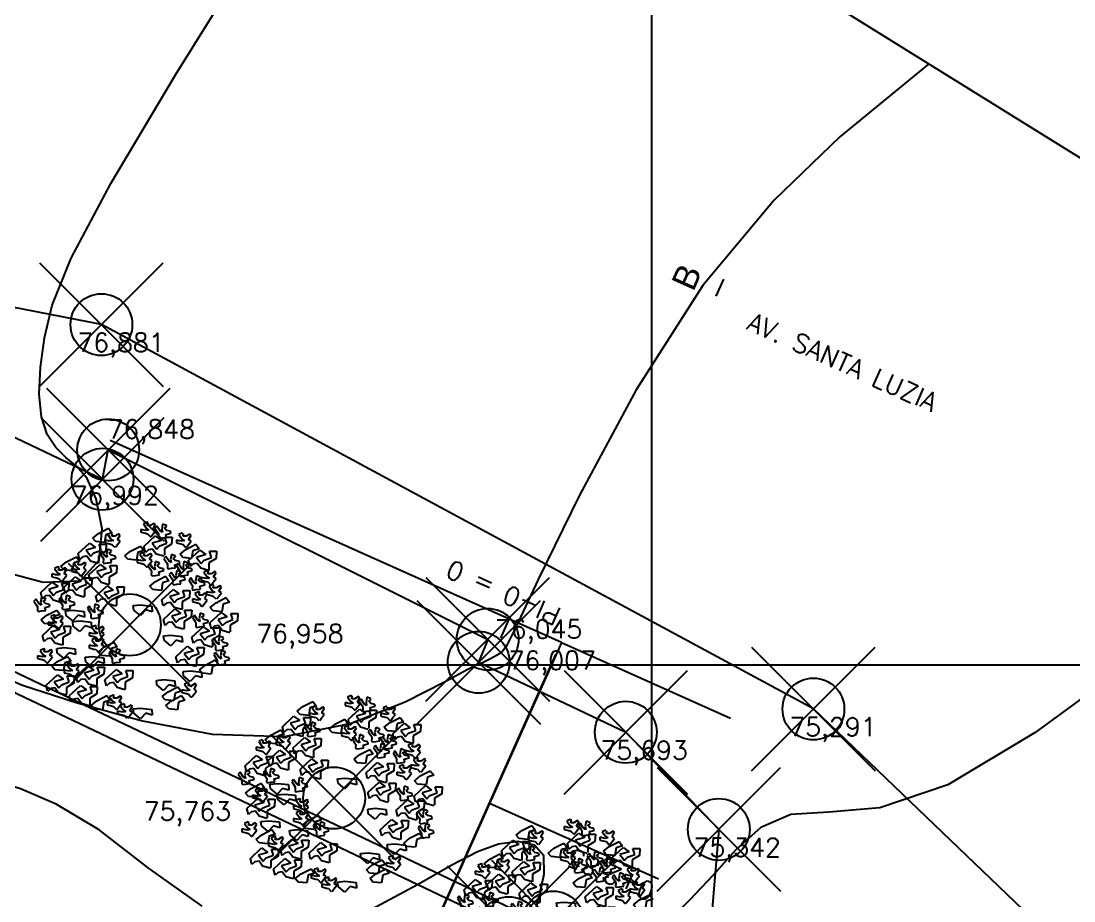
# Model space of a CAD drawing. Header units: inches. Extents: x 555647 to 1112117, y 8563097 to 17126483.
# Drawn here: x 555689.79 to 555706.83, y 8563256.18 to 8563270.42 of the extents above; entities that cross this region are included whole.
import ezdxf

# ---------------------------------------------------------------- set-up
doc = ezdxf.new("R2010")
doc.units = ezdxf.units.IN
doc.header["$MEASUREMENT"] = 0
doc.header["$PDMODE"] = 35
doc.header["$PDSIZE"] = -1
doc.linetypes.add('CENTER', pattern=[50.8, 31.75, -6.35, 6.35, -6.35])
doc.linetypes.add('CONTINUO', pattern=[0])
for name, color, linetype in [('_ALVENARIA', 7, 'CONTINUO'), ('_ARVORE', 7, 'CONTINUO'), ('_MF', 7, 'CONTINUO'), ('_MURO', 7, 'CONTINUO'), ('_PN', 7, 'CONTINUO'), ('ALVENARIA', 252, 'CONTINUO'), ('CurvasTG', 7, 'CONTINUO'), ('INDIC. CORTE', 3, 'CENTER'), ('MALHA', 8, 'Continuous'), ('MF', 6, 'CONTINUO'), ('MURO', 5, 'CONTINUO'), ('PN', 7, 'CONTINUO')]:
    doc.layers.add(name, color=color, linetype=linetype)
doc.styles.add('SIMPLEX', font='simplex.shx', dxfattribs={"height": 0.3})
doc.styles.add('SWIS', font='swissl.ttf')

# ---------------------------------------------------------------- blocks, each defined once
blk = doc.blocks.new('SIMB_PONTO')
at = {"color": 0}
blk.add_point((0, 0), dxfattribs=at)
for tag in ['desc:', 'cota:', 'pto:']:
    blk.add_attdef(tag, (0, 0), '', height=1)
blk = doc.blocks.new('SIMB_AMENDOEIRA')
at = {"color": 0, "linetype": 'Continuous', "flags": 128}
for points in [[(-0.506, 1.48), (-0.345, 1.563)], [(-0.345, 1.563), (-0.29, 1.49)], [(0.178, 1.543), (0.178, 1.499)], [(0.26, 1.526), (0.178, 1.543)], [(0.277, 1.659), (0.219, 1.632)], [(0.219, 1.632), (0.269, 1.561)], [(0.31, 1.535), (0.26, 1.526)], [(0.269, 1.561), (0.31, 1.535)], [(0.294, 1.65), (0.277, 1.659)], [(0.285, 1.606), (0.294, 1.65)], [(0.335, 1.606), (0.285, 1.606)], [(0.393, 1.641), (0.335, 1.606)], [(0.376, 1.552), (0.418, 1.623)], [(0.418, 1.526), (0.376, 1.552)], [(0.418, 1.623), (0.393, 1.641)], [(0.439, 1.597), (0.407, 1.565)], [(0.407, 1.565), (0.448, 1.5)], [(0.485, 1.525), (0.439, 1.597)], [(0.531, 1.63), (0.516, 1.545)], [(0.516, 1.545), (0.526, 1.497)], [(0.591, 1.608), (0.531, 1.63)], [(0.559, 1.564), (0.596, 1.59)], [(0.594, 1.529), (0.559, 1.564)], [(0.596, 1.59), (0.591, 1.608)], [(-0.6, 1.404), (-0.506, 1.48)], [(-0.552, 1.349), (-0.6, 1.404)], [(-0.391, 1.458), (-0.412, 1.334)], [(-0.316, 1.353), (-0.398, 1.371)], [(-0.398, 1.371), (-0.398, 1.326)], [(-0.29, 1.49), (-0.391, 1.458)], [(-0.299, 1.486), (-0.357, 1.459)], [(-0.357, 1.459), (-0.307, 1.388)], [(-0.307, 1.388), (-0.266, 1.362)], [(-0.282, 1.477), (-0.299, 1.486)], [(-0.291, 1.433), (-0.282, 1.477)], [(-0.241, 1.433), (-0.291, 1.433)], [(-0.183, 1.468), (-0.241, 1.433)], [(-0.2, 1.379), (-0.158, 1.451)], [(-0.158, 1.353), (-0.2, 1.379)], [(-0.158, 1.451), (-0.183, 1.468)], [(0.178, 1.499), (0.252, 1.481)], [(0.229, 1.27), (0.411, 1.438)], [(0.252, 1.481), (0.285, 1.472)], [(0.285, 1.472), (0.327, 1.428)], [(0.327, 1.428), (0.343, 1.428)], [(0.343, 1.428), (0.376, 1.472)], [(0.51, 1.367), (0.361, 1.323)], [(0.376, 1.472), (0.418, 1.526)], [(0.411, 1.438), (0.51, 1.367)], [(0.448, 1.5), (0.465, 1.47)], [(0.465, 1.47), (0.463, 1.41)], [(0.463, 1.41), (0.474, 1.398)], [(0.474, 1.398), (0.529, 1.406)], [(0.526, 1.497), (0.485, 1.525)], [(0.529, 1.406), (0.596, 1.414)], [(0.601, 1.323), (0.568, 1.42)], [(0.568, 1.42), (0.684, 1.42)], [(0.585, 1.462), (0.665, 1.483)], [(0.596, 1.414), (0.585, 1.462)], [(0.66, 1.513), (0.594, 1.529)], [(0.665, 1.483), (0.66, 1.513)], [(0.684, 1.42), (0.676, 1.305)], [(0.754, 1.371), (0.754, 1.326)], [(0.836, 1.353), (0.754, 1.371)], [(0.853, 1.486), (0.795, 1.459)], [(0.795, 1.459), (0.845, 1.388)], [(0.845, 1.388), (0.886, 1.362)], [(0.861, 1.433), (0.87, 1.477)], [(0.911, 1.433), (0.861, 1.433)], [(0.969, 1.468), (0.911, 1.433)], [(0.952, 1.379), (0.994, 1.451)], [(0.994, 1.353), (0.952, 1.379)], [(0.994, 1.451), (0.969, 1.468)], [(-0.837, 1.154), (-0.655, 1.323)], [(-0.556, 1.252), (-0.705, 1.208)], [(-0.705, 1.208), (-0.63, 1.11)], [(-0.655, 1.323), (-0.556, 1.252)], [(-0.58, 1.163), (-0.464, 1.208)], [(-0.412, 1.334), (-0.552, 1.349)], [(-0.464, 1.208), (-0.498, 1.305)], [(-0.498, 1.305), (-0.382, 1.305)], [(-0.454, 1.193), (-0.485, 1.162)], [(-0.408, 1.122), (-0.454, 1.193)], [(-0.398, 1.326), (-0.324, 1.309)], [(-0.382, 1.305), (-0.39, 1.19)], [(-0.362, 1.227), (-0.377, 1.141)], [(-0.302, 1.205), (-0.362, 1.227)], [(-0.324, 1.309), (-0.291, 1.3)], [(-0.266, 1.362), (-0.316, 1.353)], [(-0.297, 1.187), (-0.302, 1.205)], [(-0.291, 1.3), (-0.249, 1.255)], [(-0.233, 1.255), (-0.2, 1.3)], [(-0.2, 1.3), (-0.158, 1.353)], [(0.013, 1.192), (0.173, 1.275)], [(0.229, 1.202), (0.128, 1.17)], [(0.173, 1.275), (0.229, 1.202)], [(0.253, 1.172), (0.229, 1.27)], [(0.303, 1.216), (0.253, 1.172)], [(0.369, 1.225), (0.303, 1.216)], [(0.361, 1.323), (0.435, 1.225)], [(0.427, 1.145), (0.369, 1.225)], [(0.435, 1.225), (0.485, 1.279)], [(0.485, 1.279), (0.601, 1.323)], [(0.676, 1.305), (0.56, 1.234)], [(0.56, 1.234), (0.56, 1.128)], [(0.754, 1.326), (0.828, 1.309)], [(0.812, 1.144), (0.906, 1.221)], [(0.828, 1.309), (0.861, 1.3)], [(0.886, 1.362), (0.836, 1.353)], [(0.861, 1.3), (0.903, 1.255)], [(0.903, 1.255), (0.919, 1.255)], [(0.906, 1.221), (1.066, 1.304)], [(0.919, 1.255), (0.952, 1.3)], [(0.949, 1.039), (1.131, 1.208)], [(0.952, 1.3), (0.994, 1.353)], [(1.021, 1.199), (1, 1.075)], [(1.121, 1.231), (1.021, 1.199)], [(1.066, 1.304), (1.121, 1.231)], [(1.131, 1.208), (1.23, 1.137)], [(-1.024, 1.019), (-0.864, 1.102)], [(-0.808, 1.029), (-0.909, 0.997)], [(-0.846, 1.025), (-0.904, 0.998)], [(-0.864, 1.102), (-0.808, 1.029)], [(-0.83, 1.016), (-0.846, 1.025)], [(-0.812, 1.057), (-0.837, 1.154)], [(-0.763, 1.101), (-0.812, 1.057)], [(-0.696, 1.11), (-0.763, 1.101)], [(-0.638, 1.03), (-0.696, 1.11)], [(-0.514, 0.995), (-0.638, 1.03)], [(-0.63, 1.11), (-0.58, 1.163)], [(-0.39, 1.19), (-0.506, 1.119)], [(-0.506, 1.119), (-0.506, 1.013)], [(-0.485, 1.162), (-0.445, 1.097)], [(-0.445, 1.097), (-0.428, 1.067)], [(-0.428, 1.067), (-0.43, 1.006)], [(-0.367, 1.093), (-0.408, 1.122)], [(-0.377, 1.141), (-0.367, 1.093)], [(-0.334, 1.161), (-0.297, 1.187)], [(-0.299, 1.126), (-0.334, 1.161)], [(-0.307, 1.059), (-0.228, 1.08)], [(-0.297, 1.011), (-0.307, 1.059)], [(-0.233, 1.11), (-0.299, 1.126)], [(-0.228, 1.08), (-0.233, 1.11)], [(-0.081, 1.116), (0.013, 1.192)], [(-0.034, 1.061), (-0.081, 1.116)], [(0.107, 1.046), (-0.034, 1.061)], [(0.128, 1.17), (0.107, 1.046)], [(0.12, 1.054), (0.12, 1.01)], [(0.203, 1.036), (0.12, 1.054)], [(0.22, 1.169), (0.162, 1.142)], [(0.162, 1.142), (0.211, 1.072)], [(0.253, 1.045), (0.203, 1.036)], [(0.211, 1.072), (0.253, 1.045)], [(0.236, 1.16), (0.22, 1.169)], [(0.228, 1.116), (0.236, 1.16)], [(0.277, 1.116), (0.228, 1.116)], [(0.335, 1.151), (0.277, 1.116)], [(0.319, 1.063), (0.36, 1.134)], [(0.36, 1.036), (0.319, 1.063)], [(0.319, 0.983), (0.36, 1.036)], [(0.36, 1.134), (0.335, 1.151)], [(0.416, 1.025), (0.401, 0.94)], [(0.475, 1.003), (0.416, 1.025)], [(0.551, 1.11), (0.427, 1.145)], [(0.583, 1.107), (0.551, 1.076)], [(0.551, 1.076), (0.592, 1.01)], [(0.629, 1.036), (0.583, 1.107)], [(0.67, 1.007), (0.629, 1.036)], [(0.675, 1.14), (0.66, 1.055)], [(0.66, 1.055), (0.67, 1.007)], [(0.735, 1.118), (0.675, 1.14)], [(0.703, 1.075), (0.74, 1.1)], [(0.738, 1.04), (0.703, 1.075)], [(0.74, 1.1), (0.735, 1.118)], [(0.804, 1.024), (0.738, 1.04)], [(0.809, 0.994), (0.804, 1.024)], [(0.859, 1.089), (0.812, 1.144)], [(1, 1.075), (0.859, 1.089)], [(0.876, 1.025), (0.861, 0.94)], [(0.936, 1.003), (0.876, 1.025)], [(0.973, 0.942), (0.949, 1.039)], [(1.23, 1.137), (1.081, 1.092)], [(1.081, 1.092), (1.155, 0.995)], [(1.155, 0.995), (1.205, 1.048)], [(1.205, 1.048), (1.321, 1.092)], [(1.396, 1.075), (1.28, 1.004)], [(1.321, 1.092), (1.288, 1.19)], [(1.288, 1.19), (1.404, 1.19)], [(1.404, 1.19), (1.396, 1.075)], [(-1.163, 0.939), (-1.221, 0.912)], [(-1.221, 0.912), (-1.171, 0.841)], [(-1.146, 0.93), (-1.163, 0.939)], [(-1.155, 0.886), (-1.146, 0.93)], [(-1.105, 0.886), (-1.155, 0.886)], [(-1.118, 0.943), (-1.024, 1.019)], [(-1.07, 0.888), (-1.118, 0.943)], [(-1.047, 0.921), (-1.105, 0.886)], [(-0.93, 0.874), (-1.07, 0.888)], [(-1.064, 0.832), (-1.022, 0.903)], [(-1.022, 0.903), (-1.047, 0.921)], [(-0.945, 0.91), (-0.945, 0.866)], [(-0.863, 0.892), (-0.945, 0.91)], [(-0.945, 0.866), (-0.871, 0.848)], [(-0.909, 0.997), (-0.93, 0.874)], [(-0.904, 0.998), (-0.854, 0.928)], [(-0.813, 0.901), (-0.863, 0.892)], [(-0.854, 0.928), (-0.813, 0.901)], [(-0.838, 0.972), (-0.83, 1.016)], [(-0.788, 0.972), (-0.838, 0.972)], [(-0.73, 1.007), (-0.788, 0.972)], [(-0.747, 0.919), (-0.705, 0.99)], [(-0.705, 0.892), (-0.747, 0.919)], [(-0.747, 0.839), (-0.705, 0.892)], [(-0.705, 0.99), (-0.73, 1.007)], [(-0.664, 0.809), (-0.482, 0.977)], [(-0.383, 0.906), (-0.532, 0.862)], [(-0.532, 0.862), (-0.457, 0.764)], [(-0.506, 1.013), (-0.514, 0.995)], [(-0.482, 0.977), (-0.383, 0.906)], [(-0.43, 1.006), (-0.419, 0.995)], [(-0.419, 0.995), (-0.364, 1.003)], [(-0.408, 0.818), (-0.292, 0.862)], [(-0.364, 1.003), (-0.297, 1.011)], [(-0.292, 0.862), (-0.325, 0.96)], [(-0.325, 0.96), (-0.209, 0.96)], [(-0.209, 0.96), (-0.217, 0.844)], [(0.12, 1.01), (0.195, 0.992)], [(0.195, 0.992), (0.228, 0.983)], [(0.228, 0.983), (0.269, 0.938)], [(0.269, 0.938), (0.286, 0.938)], [(0.286, 0.938), (0.319, 0.983)], [(0.324, 0.992), (0.292, 0.96)], [(0.292, 0.96), (0.332, 0.895)], [(0.369, 0.921), (0.324, 0.992)], [(0.332, 0.895), (0.349, 0.865)], [(0.349, 0.865), (0.347, 0.805)], [(0.411, 0.892), (0.369, 0.921)], [(0.401, 0.94), (0.411, 0.892)], [(0.444, 0.96), (0.481, 0.985)], [(0.479, 0.924), (0.444, 0.96)], [(0.47, 0.857), (0.55, 0.878)], [(0.481, 0.809), (0.47, 0.857)], [(0.481, 0.985), (0.475, 1.003)], [(0.545, 0.908), (0.479, 0.924)], [(0.55, 0.878), (0.545, 0.908)], [(0.592, 1.01), (0.609, 0.981)], [(0.609, 0.981), (0.607, 0.92)], [(0.607, 0.92), (0.618, 0.908)], [(0.618, 0.908), (0.673, 0.916)], [(0.673, 0.916), (0.74, 0.925)], [(0.729, 0.973), (0.809, 0.994)], [(0.74, 0.925), (0.729, 0.973)], [(0.761, 0.881), (0.746, 0.796)], [(0.784, 0.992), (0.753, 0.96)], [(0.753, 0.96), (0.793, 0.895)], [(0.821, 0.859), (0.761, 0.881)], [(0.83, 0.921), (0.784, 0.992)], [(0.793, 0.895), (0.81, 0.865)], [(0.81, 0.865), (0.808, 0.805)], [(0.826, 0.841), (0.821, 0.859)], [(0.872, 0.892), (0.83, 0.921)], [(0.861, 0.94), (0.872, 0.892)], [(0.904, 0.96), (0.942, 0.985)], [(0.94, 0.924), (0.904, 0.96)], [(0.931, 0.857), (1.011, 0.878)], [(0.942, 0.809), (0.931, 0.857)], [(0.942, 0.985), (0.936, 1.003)], [(1.006, 0.908), (0.94, 0.924)], [(1.023, 0.986), (0.973, 0.942)], [(1.011, 0.878), (1.006, 0.908)], [(1.089, 0.995), (1.023, 0.986)], [(1.147, 0.915), (1.089, 0.995)], [(1.271, 0.88), (1.147, 0.915)], [(1.256, 0.881), (1.198, 0.854)], [(1.198, 0.854), (1.248, 0.784)], [(1.273, 0.872), (1.256, 0.881)], [(1.264, 0.828), (1.273, 0.872)], [(1.28, 0.897), (1.271, 0.88)], [(1.28, 1.004), (1.28, 0.897)], [(1.372, 0.863), (1.314, 0.828)], [(1.397, 0.846), (1.372, 0.863)], [(-1.442, 0.521), (-1.26, 0.689)], [(-1.262, 0.823), (-1.262, 0.779)], [(-1.18, 0.806), (-1.262, 0.823)], [(-1.262, 0.779), (-1.188, 0.761)], [(-1.26, 0.689), (-1.16, 0.618)], [(-1.188, 0.761), (-1.155, 0.752)], [(-1.13, 0.815), (-1.18, 0.806)], [(-1.171, 0.841), (-1.13, 0.815)], [(-1.155, 0.752), (-1.113, 0.708)], [(-1.113, 0.708), (-1.097, 0.708)], [(-1.097, 0.708), (-1.064, 0.752)], [(-1.067, 0.607), (-0.885, 0.776)], [(-1.022, 0.806), (-1.064, 0.832)], [(-1.064, 0.752), (-1.022, 0.806)], [(-0.786, 0.705), (-0.935, 0.66)], [(-0.885, 0.776), (-0.786, 0.705)], [(-0.871, 0.848), (-0.838, 0.839)], [(-0.838, 0.839), (-0.796, 0.794)], [(-0.796, 0.794), (-0.78, 0.794)], [(-0.78, 0.794), (-0.747, 0.839)], [(-0.695, 0.66), (-0.728, 0.758)], [(-0.728, 0.758), (-0.612, 0.758)], [(-0.639, 0.711), (-0.664, 0.809)], [(-0.59, 0.756), (-0.639, 0.711)], [(-0.612, 0.758), (-0.62, 0.643)], [(-0.523, 0.764), (-0.59, 0.756)], [(-0.465, 0.685), (-0.523, 0.764)], [(-0.341, 0.649), (-0.465, 0.685)], [(-0.457, 0.764), (-0.408, 0.818)], [(-0.217, 0.844), (-0.333, 0.773)], [(-0.333, 0.773), (-0.333, 0.667)], [(0.322, 0.626), (0.416, 0.702)], [(0.347, 0.805), (0.359, 0.793)], [(0.359, 0.793), (0.414, 0.801)], [(0.414, 0.801), (0.481, 0.809)], [(0.416, 0.702), (0.576, 0.785)], [(0.632, 0.712), (0.531, 0.68)], [(0.576, 0.785), (0.632, 0.712)], [(0.669, 0.848), (0.638, 0.816)], [(0.638, 0.816), (0.678, 0.751)], [(0.715, 0.777), (0.669, 0.848)], [(0.678, 0.751), (0.695, 0.721)], [(0.695, 0.721), (0.693, 0.661)], [(0.757, 0.748), (0.715, 0.777)], [(0.746, 0.796), (0.757, 0.748)], [(0.789, 0.816), (0.826, 0.841)], [(0.824, 0.78), (0.789, 0.816)], [(0.808, 0.805), (0.82, 0.793)], [(0.816, 0.713), (0.895, 0.734)], [(0.826, 0.665), (0.816, 0.713)], [(0.82, 0.793), (0.875, 0.801)], [(0.89, 0.764), (0.824, 0.78)], [(0.875, 0.801), (0.942, 0.809)], [(0.895, 0.734), (0.89, 0.764)], [(0.986, 0.761), (0.955, 0.73)], [(0.955, 0.73), (0.995, 0.665)], [(1.032, 0.69), (0.986, 0.761)], [(1.073, 0.661), (1.032, 0.69)], [(1.078, 0.795), (1.063, 0.709)], [(1.063, 0.709), (1.073, 0.661)], [(1.138, 0.773), (1.078, 0.795)], [(1.106, 0.729), (1.143, 0.755)], [(1.141, 0.694), (1.106, 0.729)], [(1.143, 0.755), (1.138, 0.773)], [(1.207, 0.678), (1.141, 0.694)], [(1.157, 0.766), (1.157, 0.722)], [(1.24, 0.748), (1.157, 0.766)], [(1.157, 0.722), (1.231, 0.704)], [(1.231, 0.704), (1.264, 0.695)], [(1.289, 0.757), (1.24, 0.748)], [(1.248, 0.784), (1.289, 0.757)], [(1.314, 0.828), (1.264, 0.828)], [(1.264, 0.695), (1.306, 0.65)], [(1.322, 0.65), (1.356, 0.695)], [(1.356, 0.775), (1.397, 0.846)], [(1.397, 0.748), (1.356, 0.775)], [(1.356, 0.695), (1.397, 0.748)], [(-1.417, 0.423), (-1.442, 0.521)], [(-1.16, 0.618), (-1.309, 0.574)], [(-1.309, 0.574), (-1.235, 0.476)], [(-1.235, 0.476), (-1.185, 0.53)], [(-1.185, 0.53), (-1.069, 0.574)], [(-0.995, 0.556), (-1.111, 0.485)], [(-1.102, 0.672), (-0.987, 0.672)], [(-1.069, 0.574), (-1.102, 0.672)], [(-1.043, 0.51), (-1.067, 0.607)], [(-0.993, 0.554), (-1.043, 0.51)], [(-0.987, 0.672), (-0.995, 0.556)], [(-0.927, 0.563), (-0.993, 0.554)], [(-0.935, 0.66), (-0.861, 0.563)], [(-0.869, 0.483), (-0.927, 0.563)], [(-0.861, 0.563), (-0.811, 0.616)], [(-0.811, 0.616), (-0.695, 0.66)], [(-0.62, 0.643), (-0.736, 0.572)], [(-0.736, 0.572), (-0.736, 0.465)], [(-0.549, 0.463), (-0.367, 0.632)], [(-0.268, 0.561), (-0.417, 0.516)], [(-0.417, 0.516), (-0.342, 0.419)], [(-0.367, 0.632), (-0.268, 0.561)], [(-0.333, 0.667), (-0.341, 0.649)], [(-0.292, 0.472), (-0.176, 0.516)], [(-0.176, 0.516), (-0.21, 0.614)], [(-0.21, 0.614), (-0.094, 0.614)], [(-0.094, 0.614), (-0.102, 0.499)], [(0.37, 0.571), (0.322, 0.626)], [(0.51, 0.557), (0.37, 0.571)], [(0.531, 0.68), (0.51, 0.557)], [(0.517, 0.406), (0.699, 0.574)], [(0.693, 0.661), (0.705, 0.649)], [(0.699, 0.574), (0.798, 0.503)], [(0.705, 0.649), (0.759, 0.657)], [(0.759, 0.657), (0.826, 0.665)], [(0.856, 0.556), (0.972, 0.556)], [(0.889, 0.459), (0.856, 0.556)], [(0.972, 0.556), (0.964, 0.441)], [(0.995, 0.665), (1.012, 0.635)], [(1.012, 0.635), (1.01, 0.574)], [(1.01, 0.574), (1.021, 0.563)], [(1.021, 0.563), (1.076, 0.571)], [(1.112, 0.536), (1.054, 0.509)], [(1.076, 0.571), (1.143, 0.579)], [(1.129, 0.527), (1.112, 0.536)], [(1.12, 0.482), (1.129, 0.527)], [(1.133, 0.627), (1.212, 0.648)], [(1.143, 0.579), (1.133, 0.627)], [(1.228, 0.518), (1.17, 0.482)], [(1.212, 0.648), (1.207, 0.678)], [(1.253, 0.5), (1.228, 0.518)], [(1.243, 0.535), (1.243, 0.491)], [(1.326, 0.518), (1.243, 0.535)], [(1.343, 0.651), (1.285, 0.624)], [(1.285, 0.624), (1.334, 0.553)], [(1.306, 0.65), (1.322, 0.65)], [(1.376, 0.527), (1.326, 0.518)], [(1.334, 0.553), (1.376, 0.527)], [(1.359, 0.642), (1.343, 0.651)], [(1.351, 0.598), (1.359, 0.642)], [(1.401, 0.598), (1.351, 0.598)], [(1.459, 0.633), (1.401, 0.598)], [(1.442, 0.544), (1.483, 0.615)], [(1.483, 0.518), (1.442, 0.544)], [(1.442, 0.464), (1.483, 0.518)], [(1.483, 0.615), (1.459, 0.633)], [(-1.52, 0.416), (-1.551, 0.384)], [(-1.551, 0.384), (-1.511, 0.319)], [(-1.474, 0.345), (-1.52, 0.416)], [(-1.432, 0.316), (-1.474, 0.345)], [(-1.428, 0.449), (-1.443, 0.364)], [(-1.443, 0.364), (-1.432, 0.316)], [(-1.368, 0.427), (-1.428, 0.449)], [(-1.367, 0.468), (-1.417, 0.423)], [(-1.4, 0.384), (-1.362, 0.409)], [(-1.364, 0.348), (-1.4, 0.384)], [(-1.362, 0.409), (-1.368, 0.427)], [(-1.301, 0.476), (-1.367, 0.468)], [(-1.298, 0.332), (-1.364, 0.348)], [(-1.243, 0.397), (-1.301, 0.476)], [(-1.119, 0.361), (-1.243, 0.397)], [(-1.116, 0.445), (-1.148, 0.413)], [(-1.148, 0.413), (-1.108, 0.348)], [(-1.111, 0.379), (-1.119, 0.361)], [(-1.071, 0.373), (-1.116, 0.445)], [(-1.111, 0.485), (-1.111, 0.379)], [(-1.108, 0.348), (-1.091, 0.318)], [(-1.029, 0.345), (-1.071, 0.373)], [(-1.024, 0.478), (-1.039, 0.393)], [(-1.039, 0.393), (-1.029, 0.345)], [(-0.965, 0.456), (-1.024, 0.478)], [(-0.996, 0.412), (-0.959, 0.438)], [(-0.961, 0.377), (-0.996, 0.412)], [(-0.959, 0.438), (-0.965, 0.456)], [(-0.895, 0.361), (-0.961, 0.377)], [(-0.89, 0.331), (-0.895, 0.361)], [(-0.745, 0.448), (-0.869, 0.483)], [(-0.736, 0.465), (-0.745, 0.448)], [(-0.524, 0.366), (-0.549, 0.463)], [(-0.475, 0.41), (-0.524, 0.366)], [(-0.408, 0.419), (-0.475, 0.41)], [(-0.35, 0.339), (-0.408, 0.419)], [(-0.342, 0.419), (-0.292, 0.472)], [(-0.102, 0.499), (-0.218, 0.428)], [(-0.218, 0.428), (-0.218, 0.321)], [(0.541, 0.308), (0.517, 0.406)], [(0.591, 0.352), (0.541, 0.308)], [(0.657, 0.361), (0.591, 0.352)], [(0.798, 0.503), (0.649, 0.459)], [(0.649, 0.459), (0.723, 0.361)], [(0.715, 0.281), (0.657, 0.361)], [(0.723, 0.361), (0.773, 0.415)], [(0.773, 0.415), (0.889, 0.459)], [(0.964, 0.441), (0.848, 0.37)], [(0.848, 0.37), (0.848, 0.264)], [(1.013, 0.42), (1.013, 0.376)], [(1.096, 0.402), (1.013, 0.42)], [(1.013, 0.376), (1.087, 0.358)], [(1.054, 0.509), (1.104, 0.438)], [(1.087, 0.358), (1.12, 0.349)], [(1.145, 0.411), (1.096, 0.402)], [(1.104, 0.438), (1.145, 0.411)], [(1.17, 0.482), (1.12, 0.482)], [(1.12, 0.349), (1.162, 0.305)], [(1.178, 0.305), (1.212, 0.349)], [(1.212, 0.429), (1.253, 0.5)], [(1.253, 0.402), (1.212, 0.429)], [(1.212, 0.349), (1.253, 0.402)], [(1.243, 0.491), (1.318, 0.473)], [(1.301, 0.28), (1.395, 0.357)], [(1.318, 0.473), (1.351, 0.464)], [(1.351, 0.464), (1.392, 0.42)], [(1.395, 0.357), (1.556, 0.44)], [(1.409, 0.42), (1.442, 0.464)], [(1.611, 0.367), (1.51, 0.335)], [(1.556, 0.44), (1.611, 0.367)], [(-1.511, 0.319), (-1.494, 0.289)], [(-1.494, 0.289), (-1.496, 0.229)], [(-1.496, 0.229), (-1.484, 0.217)], [(-1.484, 0.217), (-1.429, 0.225)], [(-1.429, 0.225), (-1.362, 0.233)], [(-1.373, 0.281), (-1.293, 0.302)], [(-1.362, 0.233), (-1.373, 0.281)], [(-1.341, 0.155), (-1.18, 0.238)], [(-1.293, 0.302), (-1.298, 0.332)], [(-1.18, 0.238), (-1.125, 0.165)], [(-1.091, 0.318), (-1.093, 0.258)], [(-1.093, 0.258), (-1.081, 0.246)], [(-1.081, 0.246), (-1.026, 0.254)], [(-1.04, 0.225), (-0.919, 0.237)], [(-1.031, 0.153), (-1.04, 0.225)], [(-1.026, 0.254), (-0.959, 0.262)], [(-0.97, 0.31), (-0.89, 0.331)], [(-0.959, 0.262), (-0.97, 0.31)], [(-0.919, 0.237), (-0.74, 0.217)], [(-0.74, 0.217), (-0.734, 0.125)], [(-0.656, 0.301), (-0.687, 0.269)], [(-0.687, 0.269), (-0.647, 0.204)], [(-0.61, 0.229), (-0.656, 0.301)], [(-0.647, 0.204), (-0.63, 0.174)], [(-0.63, 0.174), (-0.632, 0.114)], [(-0.568, 0.201), (-0.61, 0.229)], [(-0.564, 0.334), (-0.579, 0.249)], [(-0.579, 0.249), (-0.568, 0.201)], [(-0.504, 0.312), (-0.564, 0.334)], [(-0.536, 0.268), (-0.498, 0.294)], [(-0.5, 0.233), (-0.536, 0.268)], [(-0.509, 0.166), (-0.429, 0.187)], [(-0.498, 0.294), (-0.504, 0.312)], [(-0.434, 0.217), (-0.5, 0.233)], [(-0.429, 0.187), (-0.434, 0.217)], [(-0.226, 0.304), (-0.35, 0.339)], [(-0.218, 0.321), (-0.226, 0.304)], [(0.054, 0.312), (0.175, 0.323)], [(0.064, 0.24), (0.054, 0.312)], [(0.172, 0.15), (0.064, 0.24)], [(0.259, 0.241), (0.172, 0.15)], [(0.175, 0.323), (0.354, 0.303)], [(0.36, 0.212), (0.259, 0.241)], [(0.354, 0.303), (0.36, 0.212)], [(0.545, 0.089), (0.728, 0.257)], [(0.827, 0.186), (0.678, 0.142)], [(0.839, 0.246), (0.715, 0.281)], [(0.728, 0.257), (0.827, 0.186)], [(0.848, 0.264), (0.839, 0.246)], [(0.918, 0.142), (0.885, 0.24)], [(0.885, 0.24), (1.001, 0.24)], [(1.001, 0.24), (0.992, 0.124)], [(1.136, 0.19), (1.121, 0.105)], [(1.195, 0.168), (1.136, 0.19)], [(1.162, 0.305), (1.178, 0.305)], [(1.294, 0.031), (1.476, 0.2)], [(1.349, 0.225), (1.301, 0.28)], [(1.489, 0.211), (1.349, 0.225)], [(1.476, 0.2), (1.576, 0.129)], [(1.51, 0.335), (1.489, 0.211)], [(1.667, 0.084), (1.634, 0.182)], [(1.634, 0.182), (1.749, 0.182)], [(1.749, 0.182), (1.741, 0.067)], [(-1.435, 0.079), (-1.341, 0.155)], [(-1.387, 0.024), (-1.435, 0.079)], [(-1.247, 0.01), (-1.387, 0.024)], [(-1.32, 0.046), (-1.32, 0.002)], [(-1.237, 0.028), (-1.32, 0.046)], [(-1.32, 0.002), (-1.245, -0.016)], [(-1.22, 0.161), (-1.278, 0.134)], [(-1.278, 0.134), (-1.229, 0.064)], [(-1.226, 0.133), (-1.247, 0.01)], [(-1.187, 0.037), (-1.237, 0.028)], [(-1.229, 0.064), (-1.187, 0.037)], [(-1.125, 0.165), (-1.226, 0.133)], [(-1.204, 0.152), (-1.22, 0.161)], [(-1.212, 0.108), (-1.204, 0.152)], [(-1.163, 0.108), (-1.212, 0.108)], [(-1.105, 0.143), (-1.163, 0.108)], [(-1.121, 0.055), (-1.08, 0.126)], [(-1.08, 0.028), (-1.121, 0.055)], [(-1.121, -0.025), (-1.08, 0.028)], [(-1.08, 0.126), (-1.105, 0.143)], [(-0.922, 0.063), (-1.031, 0.153)], [(-0.925, 0.052), (-0.804, 0.064)], [(-0.916, -0.02), (-0.925, 0.052)], [(-0.836, 0.155), (-0.922, 0.063)], [(-0.734, 0.125), (-0.836, 0.155)], [(-0.804, 0.064), (-0.625, 0.044)], [(-0.632, 0.114), (-0.62, 0.102)], [(-0.625, 0.044), (-0.619, -0.048)], [(-0.62, 0.102), (-0.565, 0.11)], [(-0.565, 0.11), (-0.498, 0.118)], [(-0.498, 0.118), (-0.509, 0.166)], [(0.57, -0.009), (0.545, 0.089)], [(0.62, 0.036), (0.57, -0.009)], [(0.686, 0.044), (0.62, 0.036)], [(0.678, 0.142), (0.752, 0.044)], [(0.744, -0.035), (0.686, 0.044)], [(0.752, 0.044), (0.802, 0.098)], [(0.802, 0.098), (0.918, 0.142)], [(0.992, 0.124), (0.877, 0.053)], [(0.877, 0.053), (0.877, -0.053)], [(1.044, 0.157), (1.012, 0.125)], [(1.012, 0.125), (1.052, 0.06)], [(1.089, 0.085), (1.044, 0.157)], [(1.052, 0.06), (1.069, 0.03)], [(1.069, 0.03), (1.067, -0.03)], [(1.131, 0.057), (1.089, 0.085)], [(1.121, 0.105), (1.131, 0.057)], [(1.164, 0.124), (1.201, 0.15)], [(1.199, 0.089), (1.164, 0.124)], [(1.19, 0.022), (1.27, 0.043)], [(1.201, -0.026), (1.19, 0.022)], [(1.201, 0.15), (1.195, 0.168)], [(1.265, 0.073), (1.199, 0.089)], [(1.27, 0.043), (1.265, 0.073)], [(1.319, -0.066), (1.294, 0.031)], [(1.576, 0.129), (1.427, 0.084)], [(1.427, 0.084), (1.501, -0.013)], [(1.501, -0.013), (1.551, 0.04)], [(1.551, 0.04), (1.667, 0.084)], [(1.741, 0.067), (1.625, -0.004)], [(-1.413, -0.17), (-1.231, -0.002)], [(-1.388, -0.268), (-1.413, -0.17)], [(-1.132, -0.073), (-1.281, -0.117)], [(-1.281, -0.117), (-1.206, -0.215)], [(-1.245, -0.016), (-1.212, -0.025)], [(-1.231, -0.002), (-1.132, -0.073)], [(-1.212, -0.025), (-1.171, -0.07)], [(-1.206, -0.215), (-1.156, -0.161)], [(-1.171, -0.07), (-1.154, -0.07)], [(-1.156, -0.161), (-1.04, -0.117)], [(-1.154, -0.07), (-1.121, -0.025)], [(-0.966, -0.135), (-1.082, -0.206)], [(-1.04, -0.117), (-1.074, -0.02)], [(-1.074, -0.02), (-0.958, -0.02)], [(-0.958, -0.02), (-0.966, -0.135)], [(-0.807, -0.109), (-0.916, -0.02)], [(-0.721, -0.018), (-0.807, -0.109)], [(-0.619, -0.048), (-0.721, -0.018)], [(-0.575, -0.145), (-0.657, -0.127)], [(-0.657, -0.127), (-0.657, -0.171)], [(-0.558, -0.012), (-0.616, -0.038)], [(-0.616, -0.038), (-0.566, -0.109)], [(-0.525, -0.136), (-0.575, -0.145)], [(-0.566, -0.109), (-0.525, -0.136)], [(-0.542, -0.021), (-0.558, -0.012)], [(-0.55, -0.065), (-0.542, -0.021)], [(-0.5, -0.065), (-0.55, -0.065)], [(-0.442, -0.029), (-0.5, -0.065)], [(-0.459, -0.118), (-0.417, -0.047)], [(-0.417, -0.145), (-0.459, -0.118)], [(-0.459, -0.198), (-0.417, -0.145)], [(-0.417, -0.047), (-0.442, -0.029)], [(0.544, -0.178), (0.665, -0.166)], [(0.665, -0.166), (0.844, -0.187)], [(0.868, -0.071), (0.744, -0.035)], [(0.877, -0.053), (0.868, -0.071)], [(1.006, -0.199), (1.188, -0.031)], [(1.067, -0.03), (1.079, -0.042)], [(1.079, -0.042), (1.134, -0.034)], [(1.134, -0.034), (1.201, -0.026)], [(1.288, -0.102), (1.139, -0.146)], [(1.139, -0.146), (1.213, -0.244)], [(1.188, -0.031), (1.288, -0.102)], [(1.263, -0.19), (1.379, -0.146)], [(1.369, -0.022), (1.319, -0.066)], [(1.453, -0.164), (1.337, -0.235)], [(1.379, -0.146), (1.346, -0.048)], [(1.346, -0.048), (1.461, -0.048)], [(1.435, -0.013), (1.369, -0.022)], [(1.493, -0.093), (1.435, -0.013)], [(1.461, -0.048), (1.453, -0.164)], [(1.617, -0.128), (1.493, -0.093)], [(1.625, -0.004), (1.625, -0.111)], [(-1.339, -0.224), (-1.388, -0.268)], [(-1.272, -0.215), (-1.339, -0.224)], [(-1.214, -0.295), (-1.272, -0.215)], [(-1.09, -0.33), (-1.214, -0.295)], [(-1.082, -0.312), (-1.09, -0.33)], [(-1.082, -0.206), (-1.082, -0.312)], [(-0.657, -0.171), (-0.583, -0.189)], [(-0.575, -0.346), (-0.657, -0.329)], [(-0.657, -0.329), (-0.657, -0.373)], [(-0.558, -0.213), (-0.616, -0.24)], [(-0.616, -0.24), (-0.566, -0.311)], [(-0.583, -0.189), (-0.55, -0.198)], [(-0.525, -0.337), (-0.575, -0.346)], [(-0.566, -0.311), (-0.525, -0.337)], [(-0.542, -0.222), (-0.558, -0.213)], [(-0.55, -0.198), (-0.508, -0.242)], [(-0.55, -0.266), (-0.542, -0.222)], [(-0.5, -0.266), (-0.55, -0.266)], [(-0.442, -0.231), (-0.5, -0.266)], [(-0.492, -0.242), (-0.459, -0.198)], [(-0.459, -0.32), (-0.417, -0.249)], [(-0.417, -0.346), (-0.459, -0.32)], [(-0.417, -0.249), (-0.442, -0.231)], [(-0.419, -0.363), (-0.259, -0.28)], [(-0.259, -0.28), (-0.203, -0.353)], [(0.553, -0.25), (0.544, -0.178)], [(0.662, -0.34), (0.553, -0.25)], [(0.748, -0.249), (0.662, -0.34)], [(0.85, -0.278), (0.748, -0.249)], [(0.844, -0.187), (0.85, -0.278)], [(1.031, -0.297), (1.006, -0.199)], [(1.081, -0.252), (1.031, -0.297)], [(1.147, -0.244), (1.081, -0.252)], [(1.205, -0.323), (1.147, -0.244)], [(1.329, -0.359), (1.205, -0.323)], [(1.213, -0.244), (1.263, -0.19)], [(1.36, -0.218), (1.329, -0.249)], [(1.329, -0.249), (1.369, -0.314)], [(1.337, -0.235), (1.337, -0.341)], [(1.406, -0.289), (1.36, -0.218)], [(1.369, -0.314), (1.386, -0.344)], [(1.448, -0.318), (1.406, -0.289)], [(1.452, -0.185), (1.437, -0.27)], [(1.437, -0.27), (1.448, -0.318)], [(1.512, -0.207), (1.452, -0.185)], [(1.48, -0.25), (1.518, -0.225)], [(1.516, -0.285), (1.48, -0.25)], [(1.507, -0.352), (1.587, -0.331)], [(1.518, -0.225), (1.512, -0.207)], [(1.582, -0.301), (1.516, -0.285)], [(1.587, -0.331), (1.582, -0.301)], [(-1.493, -0.501), (-1.493, -0.546)], [(-1.41, -0.519), (-1.493, -0.501)], [(-1.393, -0.386), (-1.451, -0.413)], [(-1.451, -0.413), (-1.402, -0.484)], [(-1.36, -0.51), (-1.41, -0.519)], [(-1.402, -0.484), (-1.36, -0.51)], [(-1.377, -0.395), (-1.393, -0.386)], [(-1.385, -0.439), (-1.377, -0.395)], [(-1.335, -0.439), (-1.385, -0.439)], [(-1.277, -0.404), (-1.335, -0.439)], [(-1.294, -0.493), (-1.253, -0.421)], [(-1.253, -0.519), (-1.294, -0.493)], [(-1.253, -0.421), (-1.277, -0.404)], [(-1.184, -0.38), (-1.063, -0.368)], [(-1.175, -0.452), (-1.184, -0.38)], [(-1.066, -0.541), (-1.175, -0.452)], [(-1.168, -0.594), (-1.008, -0.511)], [(-0.98, -0.45), (-1.066, -0.541)], [(-1.063, -0.368), (-0.884, -0.388)], [(-1.008, -0.511), (-0.952, -0.584)], [(-0.878, -0.48), (-0.98, -0.45)], [(-0.884, -0.388), (-0.878, -0.48)], [(-0.657, -0.373), (-0.583, -0.391)], [(-0.583, -0.391), (-0.55, -0.4)], [(-0.55, -0.4), (-0.508, -0.444)], [(-0.513, -0.44), (-0.419, -0.363)], [(-0.466, -0.495), (-0.513, -0.44)], [(-0.492, -0.444), (-0.459, -0.4)], [(-0.325, -0.509), (-0.466, -0.495)], [(-0.459, -0.4), (-0.417, -0.346)], [(-0.31, -0.419), (-0.341, -0.451)], [(-0.341, -0.451), (-0.301, -0.516)], [(-0.304, -0.385), (-0.325, -0.509)], [(-0.264, -0.491), (-0.31, -0.419)], [(-0.203, -0.353), (-0.304, -0.385)], [(-0.223, -0.519), (-0.264, -0.491)], [(-0.218, -0.386), (-0.233, -0.471)], [(-0.233, -0.471), (-0.223, -0.519)], [(-0.158, -0.408), (-0.218, -0.386)], [(-0.19, -0.452), (-0.153, -0.426)], [(-0.155, -0.487), (-0.19, -0.452)], [(-0.153, -0.426), (-0.158, -0.408)], [(-0.089, -0.503), (-0.155, -0.487)], [(-0.084, -0.533), (-0.089, -0.503)], [(0.747, -0.516), (0.929, -0.347)], [(1.028, -0.418), (0.879, -0.463)], [(0.879, -0.463), (0.954, -0.56)], [(0.929, -0.347), (1.028, -0.418)], [(0.954, -0.56), (1.004, -0.507)], [(1.004, -0.507), (1.12, -0.463)], [(1.194, -0.481), (1.078, -0.551)], [(1.12, -0.463), (1.086, -0.365)], [(1.086, -0.365), (1.202, -0.365)], [(1.202, -0.365), (1.194, -0.481)], [(1.337, -0.341), (1.329, -0.359)], [(1.389, -0.448), (1.358, -0.48)], [(1.358, -0.48), (1.398, -0.545)], [(1.386, -0.344), (1.384, -0.405)], [(1.384, -0.405), (1.396, -0.417)], [(1.435, -0.519), (1.389, -0.448)], [(1.396, -0.417), (1.451, -0.409)], [(1.451, -0.409), (1.518, -0.4)], [(1.481, -0.415), (1.466, -0.5)], [(1.466, -0.5), (1.477, -0.548)], [(1.541, -0.437), (1.481, -0.415)], [(1.518, -0.4), (1.507, -0.352)], [(1.509, -0.48), (1.546, -0.455)], [(1.544, -0.516), (1.509, -0.48)], [(1.546, -0.455), (1.541, -0.437)], [(-1.493, -0.546), (-1.418, -0.563)], [(-1.418, -0.563), (-1.385, -0.572)], [(-1.385, -0.572), (-1.344, -0.617)], [(-1.344, -0.617), (-1.327, -0.617)], [(-1.327, -0.617), (-1.294, -0.572)], [(-1.294, -0.572), (-1.253, -0.519)], [(-1.262, -0.67), (-1.168, -0.594)], [(-1.214, -0.725), (-1.262, -0.67)], [(-1.053, -0.616), (-1.074, -0.739)], [(-0.952, -0.584), (-1.053, -0.616)], [(-0.961, -0.616), (-1.019, -0.643)], [(-1.019, -0.643), (-0.97, -0.714)], [(-0.945, -0.625), (-0.961, -0.616)], [(-0.953, -0.67), (-0.945, -0.625)], [(-0.903, -0.67), (-0.953, -0.67)], [(-0.845, -0.634), (-0.903, -0.67)], [(-0.866, -0.833), (-0.684, -0.664)], [(-0.862, -0.723), (-0.821, -0.652)], [(-0.821, -0.652), (-0.845, -0.634)], [(-0.723, -0.524), (-0.603, -0.512)], [(-0.714, -0.596), (-0.723, -0.524)], [(-0.605, -0.685), (-0.714, -0.596)], [(-0.684, -0.664), (-0.584, -0.735)], [(-0.519, -0.594), (-0.605, -0.685)], [(-0.603, -0.512), (-0.423, -0.532)], [(-0.418, -0.624), (-0.519, -0.594)], [(-0.423, -0.532), (-0.418, -0.624)], [(-0.301, -0.516), (-0.284, -0.546)], [(-0.284, -0.546), (-0.286, -0.606)], [(-0.286, -0.606), (-0.275, -0.618)], [(-0.275, -0.618), (-0.22, -0.61)], [(-0.22, -0.61), (-0.153, -0.602)], [(-0.163, -0.554), (-0.084, -0.533)], [(-0.153, -0.602), (-0.163, -0.554)], [(0.772, -0.614), (0.747, -0.516)], [(0.821, -0.569), (0.772, -0.614)], [(0.888, -0.56), (0.821, -0.569)], [(0.946, -0.64), (0.888, -0.56)], [(1.07, -0.676), (0.946, -0.64)], [(1.078, -0.658), (1.07, -0.676)], [(1.078, -0.551), (1.078, -0.658)], [(1.128, -0.728), (1.222, -0.651)], [(1.222, -0.651), (1.383, -0.568)], [(1.337, -0.673), (1.316, -0.797)], [(1.438, -0.641), (1.337, -0.673)], [(1.383, -0.568), (1.438, -0.641)], [(1.398, -0.545), (1.415, -0.575)], [(1.415, -0.575), (1.413, -0.635)], [(1.425, -0.647), (1.479, -0.639)], [(1.477, -0.548), (1.435, -0.519)], [(1.479, -0.639), (1.546, -0.631)], [(1.536, -0.583), (1.615, -0.562)], [(1.546, -0.631), (1.536, -0.583)], [(1.61, -0.532), (1.544, -0.516)], [(1.615, -0.562), (1.61, -0.532)], [(-1.355, -0.977), (-1.173, -0.808)], [(-1.074, -0.739), (-1.214, -0.725)], [(-1.173, -0.808), (-1.074, -0.879)], [(-0.978, -0.75), (-1.061, -0.732)], [(-1.061, -0.732), (-1.061, -0.776)], [(-1.061, -0.776), (-0.986, -0.794)], [(-1.016, -0.826), (-0.9, -0.826)], [(-0.983, -0.924), (-1.016, -0.826)], [(-0.986, -0.794), (-0.953, -0.803)], [(-0.928, -0.741), (-0.978, -0.75)], [(-0.97, -0.714), (-0.928, -0.741)], [(-0.953, -0.803), (-0.912, -0.847)], [(-0.912, -0.847), (-0.895, -0.847)], [(-0.9, -0.826), (-0.908, -0.941)], [(-0.895, -0.847), (-0.862, -0.803)], [(-0.841, -0.93), (-0.866, -0.833)], [(-0.821, -0.75), (-0.862, -0.723)], [(-0.862, -0.803), (-0.821, -0.75)], [(-0.584, -0.735), (-0.733, -0.78)], [(-0.733, -0.78), (-0.659, -0.877)], [(-0.659, -0.877), (-0.609, -0.824)], [(-0.609, -0.824), (-0.493, -0.78)], [(-0.419, -0.797), (-0.535, -0.868)], [(-0.493, -0.78), (-0.526, -0.682)], [(-0.526, -0.682), (-0.411, -0.682)], [(-0.411, -0.682), (-0.419, -0.797)], [(-0.405, -0.89), (-0.223, -0.722)], [(-0.124, -0.793), (-0.273, -0.837)], [(-0.273, -0.837), (-0.198, -0.935)], [(-0.223, -0.722), (-0.124, -0.793)], [(-0.148, -0.881), (-0.032, -0.837)], [(-0.032, -0.837), (-0.066, -0.74)], [(-0.066, -0.74), (0.05, -0.74)], [(0.05, -0.74), (0.042, -0.855)], [(0.861, -0.754), (0.981, -0.742)], [(0.87, -0.826), (0.861, -0.754)], [(0.979, -0.916), (0.87, -0.826)], [(1.065, -0.825), (0.979, -0.916)], [(0.981, -0.742), (1.161, -0.763)], [(1.166, -0.854), (1.065, -0.825)], [(1.176, -0.783), (1.128, -0.728)], [(1.161, -0.763), (1.166, -0.854)], [(1.316, -0.797), (1.176, -0.783)], [(-1.331, -1.074), (-1.355, -0.977)], [(-1.215, -1.021), (-1.281, -1.03)], [(-1.074, -0.879), (-1.223, -0.924)], [(-1.223, -0.924), (-1.149, -1.021)], [(-1.157, -1.101), (-1.215, -1.021)], [(-1.149, -1.021), (-1.099, -0.968)], [(-1.099, -0.968), (-0.983, -0.924)], [(-0.908, -0.941), (-1.024, -1.012)], [(-1.024, -1.012), (-1.024, -1.119)], [(-0.981, -1.15), (-0.799, -0.981)], [(-0.791, -0.886), (-0.841, -0.93)], [(-0.799, -0.981), (-0.7, -1.052)], [(-0.725, -0.877), (-0.791, -0.886)], [(-0.667, -0.957), (-0.725, -0.877)], [(-0.543, -0.992), (-0.667, -0.957)], [(-0.608, -1.096), (-0.642, -0.999)], [(-0.642, -0.999), (-0.526, -0.999)], [(-0.535, -0.975), (-0.543, -0.992)], [(-0.535, -0.868), (-0.535, -0.975)], [(-0.526, -0.999), (-0.534, -1.114)], [(-0.38, -0.988), (-0.405, -0.89)], [(-0.331, -0.944), (-0.38, -0.988)], [(-0.264, -0.935), (-0.331, -0.944)], [(-0.206, -1.015), (-0.264, -0.935)], [(-0.082, -1.05), (-0.206, -1.015)], [(-0.198, -0.935), (-0.148, -0.881)], [(0.042, -0.855), (-0.074, -0.926)], [(-0.074, -0.926), (-0.074, -1.032)], [(0.429, -0.898), (0.549, -0.886)], [(0.438, -0.97), (0.429, -0.898)], [(0.547, -1.06), (0.438, -0.97)], [(0.633, -0.969), (0.547, -1.06)], [(0.549, -0.886), (0.729, -0.907)], [(0.618, -1.083), (0.778, -1)], [(0.734, -0.998), (0.633, -0.969)], [(0.729, -0.907), (0.734, -0.998)], [(0.778, -1), (0.833, -1.073)], [(0.94, -0.933), (0.882, -0.96)], [(0.882, -0.96), (0.931, -1.031)], [(0.956, -0.942), (0.94, -0.933)], [(0.948, -0.986), (0.956, -0.942)], [(0.997, -0.986), (0.948, -0.986)], [(1.055, -0.951), (0.997, -0.986)], [(1.039, -1.04), (1.08, -0.969)], [(1.08, -0.969), (1.055, -0.951)], [(-1.281, -1.03), (-1.331, -1.074)], [(-1.033, -1.136), (-1.157, -1.101)], [(-1.024, -1.119), (-1.033, -1.136)], [(-0.956, -1.247), (-0.981, -1.15)], [(-0.7, -1.052), (-0.849, -1.096)], [(-0.849, -1.096), (-0.774, -1.194)], [(-0.774, -1.194), (-0.724, -1.141)], [(-0.724, -1.141), (-0.608, -1.096)], [(-0.534, -1.114), (-0.65, -1.185)], [(-0.65, -1.185), (-0.65, -1.291)], [(-0.534, -1.227), (-0.374, -1.144)], [(-0.374, -1.144), (-0.319, -1.217)], [(-0.27, -1.135), (-0.328, -1.162)], [(-0.328, -1.162), (-0.278, -1.232)], [(-0.254, -1.144), (-0.27, -1.135)], [(-0.262, -1.188), (-0.254, -1.144)], [(-0.212, -1.188), (-0.262, -1.188)], [(-0.154, -1.153), (-0.212, -1.188)], [(-0.171, -1.241), (-0.129, -1.17)], [(-0.129, -1.17), (-0.154, -1.153)], [(-0.074, -1.032), (-0.082, -1.05)], [(0.524, -1.16), (0.618, -1.083)], [(0.571, -1.215), (0.524, -1.16)], [(0.675, -1.227), (0.836, -1.144)], [(0.733, -1.105), (0.712, -1.229)], [(0.833, -1.073), (0.733, -1.105)], [(0.836, -1.144), (0.891, -1.217)], [(0.923, -1.066), (0.84, -1.049)], [(0.84, -1.049), (0.84, -1.093)], [(0.84, -1.093), (0.915, -1.111)], [(0.915, -1.111), (0.948, -1.12)], [(0.973, -1.057), (0.923, -1.066)], [(0.931, -1.031), (0.973, -1.057)], [(0.948, -1.12), (0.989, -1.164)], [(0.989, -1.164), (1.006, -1.164)], [(1.006, -1.164), (1.039, -1.12)], [(1.08, -1.066), (1.039, -1.04)], [(1.039, -1.12), (1.08, -1.066)], [(-0.907, -1.203), (-0.956, -1.247)], [(-0.84, -1.194), (-0.907, -1.203)], [(-0.782, -1.274), (-0.84, -1.194)], [(-0.658, -1.309), (-0.782, -1.274)], [(-0.65, -1.291), (-0.658, -1.309)], [(-0.628, -1.304), (-0.534, -1.227)], [(-0.581, -1.359), (-0.628, -1.304)], [(-0.44, -1.373), (-0.581, -1.359)], [(-0.419, -1.249), (-0.44, -1.373)], [(-0.319, -1.217), (-0.419, -1.249)], [(-0.369, -1.25), (-0.369, -1.294)], [(-0.287, -1.268), (-0.369, -1.25)], [(-0.369, -1.294), (-0.295, -1.312)], [(-0.295, -1.312), (-0.262, -1.321)], [(-0.237, -1.259), (-0.287, -1.268)], [(-0.278, -1.232), (-0.237, -1.259)], [(-0.262, -1.321), (-0.22, -1.366)], [(-0.204, -1.366), (-0.171, -1.321)], [(-0.129, -1.268), (-0.171, -1.241)], [(-0.171, -1.321), (-0.129, -1.268)], [(-0.097, -1.279), (-0.155, -1.306)], [(-0.155, -1.306), (-0.106, -1.376)], [(-0.081, -1.288), (-0.097, -1.279)], [(-0.089, -1.332), (-0.081, -1.288)], [(-0.039, -1.332), (-0.089, -1.332)], [(0.019, -1.297), (-0.039, -1.332)], [(0.002, -1.385), (0.043, -1.314)], [(0.043, -1.314), (0.019, -1.297)], [(0.054, -1.359), (0.175, -1.347)], [(0.064, -1.431), (0.054, -1.359)], [(0.175, -1.347), (0.354, -1.367)], [(0.712, -1.229), (0.571, -1.215)], [(0.581, -1.304), (0.675, -1.227)], [(0.629, -1.359), (0.581, -1.304)], [(0.769, -1.373), (0.629, -1.359)], [(0.79, -1.249), (0.769, -1.373)], [(0.891, -1.217), (0.79, -1.249)], [(-0.22, -1.366), (-0.204, -1.366)], [(-0.197, -1.394), (-0.197, -1.438)], [(-0.114, -1.412), (-0.197, -1.394)], [(-0.197, -1.438), (-0.122, -1.456)], [(-0.122, -1.456), (-0.089, -1.465)], [(-0.064, -1.403), (-0.114, -1.412)], [(-0.106, -1.376), (-0.064, -1.403)], [(-0.089, -1.465), (-0.048, -1.51)], [(-0.031, -1.51), (0.002, -1.465)], [(0.043, -1.412), (0.002, -1.385)], [(0.002, -1.465), (0.043, -1.412)], [(0.172, -1.521), (0.064, -1.431)], [(0.259, -1.429), (0.172, -1.521)], [(0.36, -1.459), (0.259, -1.429)], [(0.354, -1.367), (0.36, -1.459)]]:
    blk.add_lwpolyline(points, dxfattribs=at)
at = {"color": 0}
blk.add_point((0, 0), dxfattribs=at)
for tag in ['desc:', 'cota:', 'pto:']:
    blk.add_attdef(tag, (0, 0), '', height=1)
blk = doc.blocks.new('CVGFBHNJKNJMK')
at = {"color": 1}
for p, q in [((555698.537, 8563260.365), (555701.276, 8563259.14)), ((555697.373, 8563257.764), (555700.111, 8563256.539))]:
    blk.add_line(p, q, dxfattribs=at)
at = {"layer": 'INDIC. CORTE'}
blk.add_line((555680.293, 8563219.598), (555701.166, 8563266.24), dxfattribs=at)
at = {"layer": 'PN', "color": 6, "linetype": 'CONTINUO', "flags": 128}
blk.add_lwpolyline([(555698.537, 8563260.365), (555691.235, 8563263.633)], dxfattribs=at)
at = {"layer": 'PN', "color": 2, "linetype": 'CONTINUO', "flags": 128}
blk.add_lwpolyline([(555698.537, 8563260.365), (555682.697, 8563224.97)], dxfattribs=at)
at = {"layer": 'INDIC. CORTE', "style": 'SWIS'}
blk.add_text('B', height=0.4, rotation=65.89, dxfattribs=at).set_placement((555700.671, 8563266.025))
at = {"layer": 'PN', "color": 7, "style": 'SIMPLEX'}
for s, p in [('PI-0 = 0', (555698.559, 8563260.904)), ('0+2,85', (555700.079, 8563256.441))]:
    blk.add_text(s, height=0.3, rotation=155.89, dxfattribs=at).set_placement(p)

msp = doc.modelspace()

# ---------------------------------------------------------------- linework, layer by layer
at = {"layer": 'ALVENARIA'}
for points in [[(555683.345, 8563250.848), (555685.997, 8563261.647), (555697.964, 8563255.95), (555698.112, 8563254.815), (555699.953, 8563254.026), (555700.312, 8563253.872)], [(555683.63, 8563250.754), (555686.2, 8563261.218), (555697.687, 8563255.75), (555697.836, 8563254.607), (555699.835, 8563253.751), (555700.186, 8563253.6)]]:
    msp.add_lwpolyline(points, dxfattribs=at)
at = {"layer": 'CurvasTG', "color": 54, "linetype": 'CONTINUO'}
for points in [[(555689.402, 8563261.539, 77), (555690.151, 8563261.338, 77), (555690.756, 8563261.362, 77), (555691.057, 8563261.694, 77), (555691.105, 8563262.2, 77), (555691.011, 8563262.689, 77), (555690.864, 8563263.015, 77), (555690.696, 8563263.211, 77), (555690.521, 8563263.356, 77), (555690.355, 8563263.518, 77), (555690.215, 8563263.73, 77), (555690.122, 8563264.013, 77), (555690.089, 8563264.382, 77), (555690.111, 8563264.818, 77), (555690.175, 8563265.294, 77), (555690.297, 8563265.822, 77), (555690.603, 8563266.582, 77), (555691.245, 8563267.79, 77), (555692.295, 8563269.548, 77), (555693.493, 8563271.472, 77)], [(555704.486, 8563269.722, 76), (555703.044, 8563268.542, 76), (555701.979, 8563267.519, 76), (555700.829, 8563266.139, 76), (555699.746, 8563264.451, 76), (555698.829, 8563262.748, 76), (555698.163, 8563261.383, 76), (555697.798, 8563260.611, 76), (555697.642, 8563260.298, 76), (555697.573, 8563260.209, 76), (555697.489, 8563260.152, 76), (555697.392, 8563260.097, 76), (555697.306, 8563260.054, 76), (555697.251, 8563260.031, 76), (555697.219, 8563260.022, 76), (555697.199, 8563260.017, 76), (555697.161, 8563259.999, 76), (555697.015, 8563259.921, 76), (555696.657, 8563259.727, 76), (555696.011, 8563259.397, 76), (555695.119, 8563259.05, 76), (555694.054, 8563258.84, 76), (555692.893, 8563258.877, 76), (555691.735, 8563259.095, 76), (555690.683, 8563259.387, 76), (555689.815, 8563259.669, 76), (555689.114, 8563259.97, 76)]]:
    msp.add_polyline3d(points, dxfattribs=at)
at = {"layer": 'CurvasTG', "color": 2, "linetype": 'CONTINUO'}
for points in [[(555692.725, 8563256.097, 75), (555691.851, 8563256.717, 75), (555691.056, 8563257.331, 75), (555690.364, 8563257.75, 75), (555689.785, 8563257.994, 75), (555689.328, 8563258.137, 75), (555688.982, 8563258.258, 75), (555688.671, 8563258.465, 75), (555688.299, 8563258.875, 75), (555687.807, 8563259.548, 75), (555687.271, 8563260.328, 75), (555686.801, 8563261.004, 75), (555686.48, 8563261.413, 75), (555686.287, 8563261.59, 75), (555686.171, 8563261.615, 75), (555686.087, 8563261.547, 75), (555685.998, 8563261.35, 75), (555685.87, 8563260.961, 75), (555685.695, 8563260.346, 75), (555685.569, 8563259.571, 75), (555685.611, 8563258.73, 75), (555685.881, 8563257.886, 75), (555686.199, 8563256.996, 75), (555686.324, 8563255.988, 75)], [(555707.767, 8563260.05, 75), (555706.207, 8563258.906, 75), (555704.793, 8563258.059, 75), (555703.69, 8563257.69, 75), (555702.867, 8563257.621, 75), (555702.25, 8563257.583, 75), (555701.766, 8563257.369, 75), (555701.362, 8563257.01, 75), (555700.989, 8563256.594, 75), (555700.61, 8563256.197, 75), (555700.243, 8563255.83, 75)], [(555698.084, 8563255.9, 75), (555698.176, 8563256.256, 75), (555698.259, 8563256.616, 75), (555698.253, 8563256.912, 75), (555698.102, 8563257.087, 75), (555697.839, 8563257.144, 75), (555697.519, 8563257.103, 75), (555697.179, 8563256.976, 75), (555696.767, 8563256.759, 75), (555696.211, 8563256.441, 75), (555695.466, 8563256.047, 75)]]:
    msp.add_polyline3d(points, dxfattribs=at)
at = {"layer": 'MALHA', "color": 8, "linetype": 'CONTINUO'}
for p, q in [((555700, 8563206.524, 2.154), (555700, 8563286.524, -2.034)), ((555651.583, 8563260, -3.015), (555731.783, 8563260, -0.495))]:
    msp.add_line(p, q, dxfattribs=at)
at = {"layer": 'MF'}
for points in [[(555721.977, 8563254.513), (555710.308, 8563266.107), (555699.055, 8563273.094), (555685.657, 8563277.45)], [(555714.1, 8563248.287), (555702.616, 8563259.288), (555691.094, 8563265.506), (555673.701, 8563268.894)]]:
    msp.add_lwpolyline(points, dxfattribs=at)
at = {"layer": 'MURO'}
msp.add_lwpolyline([(555684.027, 8563264.857), (555685.721, 8563264.559), (555687.602, 8563264.676), (555691.112, 8563263.005), (555691.204, 8563263.479), (555697.345, 8563260.414), (555697.199, 8563260.044), (555699.58, 8563258.912), (555701.085, 8563257.339), (555700.901, 8563255.154), (555697.475, 8563247.706)], dxfattribs=at)

# ---------------------------------------------------------------- block references
msp.add_blockref('CVGFBHNJKNJMK', (0, 0))
at = {"layer": '_ALVENARIA', "color": 3}
ref = msp.add_blockref('SIMB_PONTO', (555697.687, 8563255.75, 74.474), dxfattribs=at)
ref.add_attrib('COTA', '74,474', (555695.281, 8563254.889, 74.474), dxfattribs={"layer": '0', "color": 7, "height": 0.3, "style": 'SIMPLEX'})
at = {"layer": '_ARVORE', "color": 3}
ref = msp.add_blockref('SIMB_AMENDOEIRA', (555691.554, 8563260.649, 76.958), dxfattribs=at)
ref.add_attrib('COTA', '76,958', (555693.599, 8563260.357, 76.958), dxfattribs={"layer": '0', "color": 7, "height": 0.3, "style": 'SIMPLEX'})
ref = msp.add_blockref('SIMB_AMENDOEIRA', (555694.86, 8563257.848, 75.763), dxfattribs=at)
ref.add_attrib('COTA', '75,763', (555691.778, 8563257.486, 75.763), dxfattribs={"layer": '0', "color": 7, "height": 0.3, "style": 'SIMPLEX'})
ref = msp.add_blockref('SIMB_AMENDOEIRA', (555698.405, 8563255.842, 75.766), dxfattribs=at)
ref.add_attrib('COTA', '75,766', (555695.427, 8563255.733, 75.766), dxfattribs={"layer": '0', "color": 7, "height": 0.3, "style": 'SIMPLEX'})
at = {"layer": '_MF', "color": 3}
ref = msp.add_blockref('SIMB_PONTO', (555691.094, 8563265.506, 76.881), dxfattribs=at)
ref.add_attrib('COTA', '76,881', (555690.704, 8563265.066, 76.881), dxfattribs={"layer": '0', "color": 7, "height": 0.3, "style": 'SIMPLEX'})
ref = msp.add_blockref('SIMB_PONTO', (555702.616, 8563259.288, 75.291), dxfattribs=at)
ref.add_attrib('COTA', '75,291', (555702.226, 8563258.848, 75.291), dxfattribs={"layer": '0', "color": 7, "height": 0.3, "style": 'SIMPLEX'})
at = {"layer": '_MURO', "color": 3}
ref = msp.add_blockref('SIMB_PONTO', (555691.204, 8563263.479, 76.848), dxfattribs=at)
ref.add_attrib('COTA', '76,848', (555691.194, 8563263.663, 76.848), dxfattribs={"layer": '0', "color": 7, "height": 0.3, "style": 'SIMPLEX'})
ref = msp.add_blockref('SIMB_PONTO', (555691.112, 8563263.005, 76.992), dxfattribs=at)
ref.add_attrib('COTA', '76,992', (555690.611, 8563262.595, 76.992), dxfattribs={"layer": '0', "color": 7, "height": 0.3, "style": 'SIMPLEX'})
ref = msp.add_blockref('SIMB_PONTO', (555697.345, 8563260.414, 76.045), dxfattribs=at)
ref.add_attrib('COTA', '76,045', (555697.462, 8563260.431, 76.045), dxfattribs={"layer": '0', "color": 7, "height": 0.3, "style": 'SIMPLEX'})
ref = msp.add_blockref('SIMB_PONTO', (555697.199, 8563260.044, 76.007), dxfattribs=at)
ref.add_attrib('COTA', '76,007', (555697.682, 8563259.925, 76.007), dxfattribs={"layer": '0', "color": 7, "height": 0.3, "style": 'SIMPLEX'})
ref = msp.add_blockref('SIMB_PONTO', (555699.58, 8563258.912, 75.693), dxfattribs=at)
ref.add_attrib('COTA', '75,693', (555699.17, 8563258.472, 75.693), dxfattribs={"layer": '0', "color": 7, "height": 0.3, "style": 'SIMPLEX'})
ref = msp.add_blockref('SIMB_PONTO', (555701.085, 8563257.339, 75.342), dxfattribs=at)
ref.add_attrib('COTA', '75,342', (555700.675, 8563256.899, 75.342), dxfattribs={"layer": '0', "color": 7, "height": 0.3, "style": 'SIMPLEX'})

# ---------------------------------------------------------------- texts
at = {"layer": '_PN', "color": 7, "style": 'SIMPLEX'}
msp.add_text('AV. SANTA LUZIA', height=0.3, rotation=335.8776, dxfattribs=at).set_placement((555701.514, 8563265.44, 74.491))

doc.saveas('drawing.dxf')
